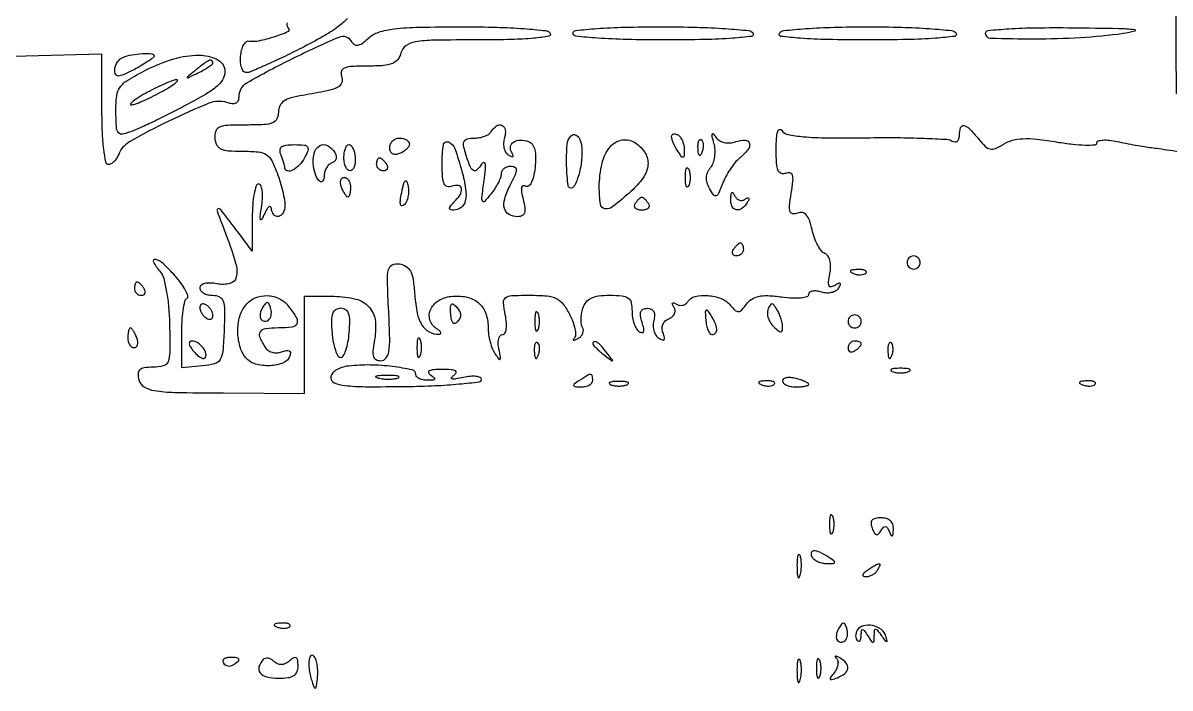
# Model space of a CAD drawing. Extents: x 0 to 448, y 25 to 639.
# Drawn here: x 100 to 275.2, y 386 to 487.6 of the extents above; entities that cross this region are included whole.
import ezdxf

# ---------------------------------------------------------------- set-up
doc = ezdxf.new("R2010")
doc.units = 0
doc.header["$MEASUREMENT"] = 0

msp = doc.modelspace()

# ---------------------------------------------------------------- linework, layer by layer
for points in [[(276.143732, 476.745768, -0.000997), (276.079519, 492.532114, 0.001043)], [(90.75, 482.292894), (112, 482.878245), (112, 474.439123, 0.009606), (112.066826, 470.960928, 0.020801), (112.280554, 468.295581, 0.01876), (112.59097, 466.361331, 0.357723), (113.031385, 466, 0.127477), (113.469895, 466.113646, 0.063709), (113.934656, 466.455665, 0.05697), (114.353708, 466.957939, 0.053825), (114.658021, 467.551201, -0.174525), (116.381883, 469.548787, -0.015798), (122.317828, 472.651611, -0.015767), (128.438245, 475.374048, -0.175348), (131.066769, 475.478808, 0.045873), (131.948439, 475.285673, 0.145424), (132.538005, 475.383756, 0.192151), (132.88055, 475.760837, 0.089681), (133, 476.421452, -0.269957), (134.188737, 478.462711, -0.014168), (141.136974, 482.148982, -0.013333), (148.267352, 485.443116, -0.371653), (150.079394, 484.871538, 0.090987), (150.571732, 484.326946, 0.204952), (151.100508, 484.191945, 0.121283), (151.767938, 484.47077, 0.024619), (152.767691, 485.289763, -0.108613), (154.320421, 486.17712, -0.046388), (156.67227, 486.67864, -0.024623), (160.432992, 486.935338, -0.004729), (167.269724, 487, -0.006768), (172.337532, 486.9314, -0.012093), (176.498727, 486.717927, -0.007093), (179.833686, 486.418225, -0.232406), (180.5, 486, -0.533679), (180.296762, 485.553173, -0.017838), (178.00228, 485.258345, -0.016999), (174.579679, 485.059174, -0.006033), (169.675648, 485, 0.003593), (162.727083, 484.950065, 0.037829), (159.899146, 484.694876, 0.114659), (158.465602, 484.098999, 0.174942), (157.710251, 483, -0.101546), (157.215045, 481.995892, -0.134683), (156.403114, 481.388255, -0.076969), (155.037787, 481.081395, -0.016863), (152.625004, 481, 0.012318), (150.271224, 480.942001, 0.077274), (149.096768, 480.69963, 0.219792), (148.628399, 480.226499, 0.180432), (148.635139, 479.508429, -0.167248), (148.67075, 478.490765, -0.204321), (148.062653, 477.768139, -0.06774), (146.448292, 477.209971, -0.008231), (142.75, 476.5326, 0.024822), (140.914688, 476.133117, 0.084776), (139.809326, 475.622018, 0.133738), (139.213997, 474.919008, 0.109624), (139, 473.954687, -0.115492), (138.762936, 472.942053, -0.185571), (138.11846, 472.348964, -0.082443), (136.805098, 472.065711, -0.011976), (134.062149, 472, 0.011062), (131.257818, 471.93795, 0.0881), (129.998582, 471.656369, 0.208641), (129.42195, 471.054125, 0.107279), (129.274953, 470, 0.09791), (129.555623, 468.987378, 0.16759), (130.176486, 468.381577, 0.09264), (131.33555, 468.077861, 0.017882), (133.511916, 468, -0.022622), (135.901339, 467.891839, -0.118137), (137.140649, 467.473351, -0.134118), (137.975064, 466.565569, -0.032434), (138.799112, 464.679002, -0.014287), (139.258808, 463.284368, -0.01353), (139.647239, 461.84034, -0.013619), (139.921339, 460.544665, -0.045341), (140, 459.679002, -0.121574), (139.727634, 458.575389, -0.224289), (139.004926, 458.030983, -0.289123), (138.27823, 458.303327, -0.149387), (137.929715, 459.25, 0.174867), (137.812481, 459.525438, 0.381148), (137.601357, 459.545313, 0.099497), (137.282096, 459.194269, 0.024181), (136.9106, 458.5, -0.015159), (136.426395, 457.554486, -0.644182), (136.255239, 457.567752, -0.121286), (136.207055, 458.014254, -0.004247), (136.455885, 459.75, 0.027843), (136.574846, 460.995717, 0.046642), (136.518448, 462.045313, 0.062615), (136.315328, 462.773666, 0.302164), (135.975, 463, 0.32789), (135.594285, 462.720259, 0.028952), (135.286406, 461.491635, 0.029052), (135.070367, 459.833457, 0.017869), (135, 457.865141), (135, 452.730283), (132.828836, 455.615141, 0.001718), (130.195675, 459.088957, 0.322057), (129.789616, 459.21262, 0.422315), (129.633618, 458.884749, 0.002006), (131.083568, 455.022186, -0.018884), (132.466265, 450.923424, -0.123463), (132.556557, 448.770299, -0.290799), (131.603462, 447.786922, -0.106381), (129.578817, 447.740182, 0.035368), (128.537918, 447.863768, 0.071304), (127.717018, 447.785633, 0.112658), (127.193585, 447.525234, 0.224878), (127, 447.116577, 0.170679), (127.149786, 446.690564, 0.094223), (127.574431, 446.327995, 0.074749), (128.207456, 446.082762, 0.05515), (128.95551, 446, -0.116726), (129.976805, 445.758283, -0.198613), (130.542655, 445.105093, -0.080428), (130.763105, 443.749749, -0.009964), (130.70551, 440.75, -0.010382), (130.506208, 437.426085, -0.115695), (130.102692, 436.17078, -0.195483), (129.251717, 435.532793, -0.040097), (127.365385, 435.195247), (124.230769, 434.890494), (124.230769, 439.957542, -0.014581), (124.28843, 441.934306, -0.020839), (124.463577, 443.680027, -0.017437), (124.712118, 445.073231, -0.204223), (125.023305, 445.514403, 0.341843), (125.16479, 445.892074, 0.045612), (124.817984, 446.7322, 0.037419), (124.152883, 447.799068, 0.021997), (123.211417, 448.972272, 0.025581), (121.454205, 450.779427, 0.127381), (120.218997, 451.446003, 0.656363), (119.925278, 451.060105, 0.045442), (120.982401, 449.521206, -0.110406), (121.484026, 448.540505, -0.020269), (121.915476, 446.539335, -0.020826), (122.234231, 444.104413, -0.01732), (122.374901, 441.496486, -0.005923), (122.406216, 437.267766, -0.092027), (122.136268, 435.84865, -0.239645), (121.41346, 435.203274, -0.064754), (119.84362, 434.999446, 0.029545), (118.489429, 434.919641, 0.154273), (117.816759, 434.615956, 0.214579), (117.563687, 434.045968, 0.062802), (117.69129, 433.072508, 0.193586), (118.476921, 432.013393, 0.09935), (120.05363, 431.434123, 0.033625), (123.152267, 431.16446, 0.003356), (130.59767, 431.068627), (143, 430.992239), (143, 438.412786), (143, 445.833333), (147.509415, 445.833333, -0.061907), (150.811017, 445.422976, -0.1517), (152.876977, 444.16082, -0.160036), (153.799028, 442.003429, -0.071097), (153.625566, 438.877832, 0.024303), (153.411065, 437.446939, 0.109773), (153.510288, 436.613294, 0.198938), (153.91165, 436.164699, 0.112512), (154.6343, 436, 0.22967), (155.421732, 436.381841, 0.128063), (155.859022, 437.379658, 0.045753), (155.993632, 439.390102, 0.006467), (155.837867, 443.539599, -0.004756), (155.646148, 448.219551, -0.063582), (155.810013, 449.929088, -0.235384), (156.386633, 450.63503, -0.142409), (157.478567, 450.789599, -0.106849), (158.498927, 450.41113, -0.137571), (159.162494, 449.668591, -0.078546), (159.569023, 448.350182, -0.017832), (159.818911, 446.016428, 0.032027), (160.193765, 443.257489, 0.088298), (160.910207, 441.43853, 0.132514), (162.005041, 440.406351, 0.12374), (163.5, 440.030626, 0.146112), (163.755824, 440.107014, 0.358692), (163.81016, 440.281639, 0.124859), (163.608635, 440.554828, 0.030496), (163.151607, 440.88514, -0.173133), (162.145238, 442.173624, -0.185557), (162.219664, 443.765131, -0.149641), (163.412193, 445.150447, -0.112586), (165.319022, 445.822258, -0.075963), (167.691106, 445.734153, -0.125793), (169.494057, 444.887489, -0.131953), (170.614344, 443.315273, -0.087947), (171.015313, 441.127555, 0.034905), (171.099854, 440.01154, 0.028022), (171.340861, 438.831219, 0.02883), (171.689577, 437.761377, 0.061958), (172.102059, 437, 0.013313), (172.673324, 436.243644, 0.486525), (172.862576, 436.245219, 0.214785), (172.930691, 436.531341, 0.006582), (172.680366, 437.75, -0.042247), (172.566531, 438.611921, -0.070536), (172.635063, 439.339063, -0.103812), (172.864365, 439.823995, -0.234728), (173.21862, 440, 0.27135), (173.589352, 440.217188, 0.092286), (173.797703, 440.831745, 0.057602), (173.824152, 441.785017, 0.027521), (173.65, 443, -0.027517), (173.379792, 444.885008, -0.25431), (173.697747, 445.615148, -0.157181), (174.598848, 445.944296, -0.009602), (177.49932, 446, -0.020879), (180.013787, 445.894955, -0.092096), (181.438158, 445.505074, -0.117228), (182.449015, 444.68052, -0.044007), (183.434437, 443.126784, -0.028686), (183.951321, 441.969006, -0.038447), (184.275185, 440.866362, -0.042719), (184.388023, 439.956903, -0.195452), (184.210118, 439.466459, 0.05487), (184.031913, 439.219144, 0.540541), (184.080576, 439.124831, 0.140579), (184.308966, 439.165443, 0.016825), (184.766312, 439.408773, 0.074315), (185.206467, 439.758175, 0.090709), (185.490017, 440.200009, 0.104164), (185.575314, 440.663339, 0.132786), (185.451764, 441.078047, -0.104449), (185.272134, 441.577215, -0.038697), (185.227163, 442.326687, -0.036273), (185.303908, 443.177677, -0.036235), (185.50284, 444.008949, -0.089509), (185.997019, 444.944716, -0.113199), (186.755148, 445.558966, -0.083382), (187.891659, 445.897029, -0.030695), (189.567388, 446, -0.022417), (191.471792, 445.914575, -0.132898), (192.39844, 445.572221, -0.186951), (192.85922, 444.873525, -0.053396), (193, 443.559017, 0.041511), (193.08188, 442.574486, 0.043656), (193.325221, 441.634075, 0.047814), (193.681953, 440.868428, 0.122013), (194.107134, 440.433788, 0.113869), (194.537651, 440.287857, 0.359143), (194.773041, 440.445308, 0.128686), (194.790883, 440.944965, 0.021768), (194.539746, 441.874771, -0.036369), (194.30323, 442.864263, -0.131153), (194.366696, 443.503912, -0.202049), (194.712116, 443.868474, -0.103776), (195.338993, 444, -0.107923), (195.930504, 443.87082, -0.166947), (196.3057, 443.513592, -0.129647), (196.438547, 442.922924, -0.054842), (196.319262, 442.112859, 0.067563), (196.224593, 441.333365, 0.066365), (196.339989, 440.55185, 0.071928), (196.639147, 439.886855, 0.113198), (197.082821, 439.448814, 0.042076), (197.632176, 439.170125, 0.33037), (197.892875, 439.237468, 0.238534), (197.959822, 439.549236, 0.02741), (197.733081, 440.253196, -0.085563), (197.59993, 440.924882, -0.104802), (197.716679, 441.552715, -0.107971), (198.073516, 442.065665, -0.095659), (198.626524, 442.410178, 0.084048), (199.148169, 442.718705, 0.111928), (199.478684, 443.157052, 0.124619), (199.567356, 443.658058, 0.120779), (199.408874, 444.147446, -0.029008), (199.166139, 444.596479, -0.276857), (199.187553, 444.804437, -0.346888), (199.366267, 444.852018, -0.036511), (199.776393, 444.638197, 0.092519), (200.238531, 444.459449, 0.096172), (200.727473, 444.462971, 0.09932), (201.167152, 444.647286, 0.105964), (201.489919, 444.983688, -0.198341), (202.618651, 445.799118, -0.077598), (204.571718, 445.954, -0.073274), (206.611514, 445.493497, -0.128131), (208.009204, 444.48891, 0.03032), (208.760093, 443.688272, 0.207483), (209.256956, 443.508214, 0.195327), (209.746562, 443.743084, 0.026592), (210.47944, 444.640995, -0.091622), (211.292523, 445.408684, -0.092949), (212.322296, 445.830281, -0.063341), (213.749151, 445.939949, -0.020885), (215.847791, 445.747241, 0.019902), (217.498818, 445.592362, 0.038375), (218.825508, 445.62285, 0.050262), (219.738783, 445.808102, 0.328681), (220, 446.162544, -0.228236), (220.1543, 446.482963, -0.121946), (220.562779, 446.670563, -0.079137), (221.181806, 446.689076, -0.044851), (221.915843, 446.52671, 0.063834), (222.703452, 446.383522, 0.067607), (223.48589, 446.44835, 0.075455), (224.144548, 446.702532, 0.125223), (224.570352, 447.113831, 0.025691), (224.851845, 447.626413, 0.368301), (224.803197, 447.813085, 0.278267), (224.579572, 447.828156, 0.019518), (224.00952, 447.505884, -0.090521), (223.424772, 447.277044, -0.34891), (223.101826, 447.444735, -0.135284), (223.011502, 448.036274, -0.01787), (223.206762, 449.301275, 0.041017), (223.324056, 450.394367, 0.066841), (223.22312, 451.32034, 0.087167), (222.921748, 452.002598, 0.154856), (222.446047, 452.38233, -0.138441), (221.915208, 452.778836, -0.040221), (221.355503, 453.644941, -0.037084), (220.85577, 454.766418, -0.032225), (220.499345, 456.002983, 0.027367), (220.094765, 457.459598, 0.098577), (219.616335, 458.291016, 0.172958), (219.018284, 458.625216, 0.134163), (218.270949, 458.550478, -0.112863), (217.531605, 458.445058, -0.304302), (217.136849, 458.760347, -0.104755), (217.051897, 459.630615, -0.012359), (217.317369, 461.568292, 0.013071), (217.572269, 463.448689, 0.096572), (217.496749, 464.346139, 0.287094), (217.123219, 464.683898, 0.136439), (216.451469, 464.619751, -0.179693), (215.764637, 464.612321, -0.216344), (215.305714, 465.058123, -0.080418), (215.067526, 466.157879, -0.014108), (215.015313, 468.281385, -0.014089), (215.069568, 469.986612, -0.055384), (215.247909, 471.021587, -0.247632), (215.529296, 471.313646, -0.343662), (215.857568, 471.19622, 0.204672), (216.782356, 470.561098, 0.027527), (219.169621, 470.217401, 0.020085), (222.863363, 470.040763, 0.005354), (228.755348, 470.058949, -0.005297), (233.459314, 470.073998, -0.007746), (237.599656, 469.97922, -0.004226), (241.077582, 469.816225, -0.125221), (241.913093, 469.553712, 0.121465), (242.329641, 469.419439, 0.190946), (242.683426, 469.531701, 0.151166), (242.920467, 469.888719, 0.071637), (243, 470.440983, -0.074859), (243.173843, 471.595623, -0.383555), (243.683936, 471.900985, -0.155474), (244.526244, 471.439124, -0.020028), (245.901138, 469.873762, 0.029222), (246.934328, 468.740151, 0.143079), (247.691719, 468.337089, 0.155563), (248.51153, 468.422516, 0.036458), (249.747919, 469.074646, -0.07293), (251.104659, 469.668598, -0.056925), (252.696506, 469.91458, -0.038471), (254.818669, 469.835348, -0.01242), (257.936488, 469.398965, 0.012844), (260.296594, 469.070673, 0.02313), (262.245654, 468.941309, 0.020656), (263.713531, 468.972553, 0.395999), (264, 469.277537, -0.326014), (264.213104, 469.569632, -0.06098), (264.904247, 469.701401, -0.044811), (265.89809, 469.678562, -0.025922), (267.078286, 469.482805, 0.005774), (268.415742, 469.2052, 0.004364), (269.890267, 468.930205, 0.004413), (271.279934, 468.696199, 0.010204), (272.328286, 468.551037, -0.006829), (273.446401, 468.403899, -0.002163), (275.110497, 468.154396, -0.002159), (276.963592, 467.860158, -0.002399)], [(149.565066, 488.268477, -0.038599), (148.096053, 486.998533, -0.029784), (145.796057, 485.50432, -0.012303), (142.522663, 483.75, -0.005205), (139.600678, 482.31334, -0.007389), (136.970793, 481.101562, -0.004489), (134.743612, 480.138799, -0.100093), (134.057208, 480, -0.232581), (133.677168, 480.18689, -0.084201), (133.387007, 480.732573, -0.061448), (133.225293, 481.538741, -0.039471), (133.228802, 482.493867, -0.039864), (133.38327, 483.437481, -0.061442), (133.677838, 484.209111, -0.083561), (134.05752, 484.704291, -0.229037), (134.4676, 484.83097, 0.089441), (136.022066, 484.87406, 0.025867), (138.353081, 485.488777, 0.02193), (140.454187, 486.263889, 0.533042), (140.555246, 486.778087, -0.308689), (140.398707, 487.607317, -0.110799)]]:
    msp.add_lwpolyline(points, format="xyb")
for points in [[(211.5, 486, -0.547107), (211.281684, 485.545342, -0.011908), (208.349082, 485.256792, -0.013722), (204.122562, 485.058757, -0.004845), (198.059017, 485, -0.005381), (192.182482, 485.063244, -0.012372), (187.764754, 485.267782, -0.007311), (184.401112, 485.556517, -0.385146), (184, 486, -0.383574), (184.397071, 486.441441, -0.007867), (187.610246, 486.7314, -0.012897), (191.837873, 486.93647, -0.005669), (197.440983, 487, -0.00625), (202.873883, 486.932081, -0.011502), (207.29032, 486.719905, -0.006547), (210.82249, 486.422135, -0.23415)], [(242.5, 486, -0.547339), (242.281411, 485.545191, -0.01181), (239.334345, 485.256764, -0.013662), (235.089696, 485.058749, -0.004824), (229, 485, -0.004824), (222.910304, 485.058749, -0.013662), (218.665655, 485.256764, -0.01181), (215.718589, 485.545191, -0.547339), (215.5, 486, -0.232996), (216.170077, 486.419543, -0.006909), (219.569119, 486.718599, -0.011895), (223.813393, 486.931631, -0.006591), (229, 487, -0.006591), (234.186607, 486.931631, -0.011895), (238.430881, 486.718599, -0.006909), (241.829923, 486.419543, -0.232996)], [(268, 485.958099, -0.019623), (261.505077, 485.318721, -0.015222), (254.40306, 485.116645, -0.0067), (247.758887, 485.21894, -0.405805), (247, 486, -0.385676), (247.399195, 486.440546, -0.008413), (250.5273, 486.696307, -0.013215), (254.683003, 486.855659, -0.005631), (260.25, 486.859202, -0.0017), (267.27665, 486.760636, -0.024586), (269.761944, 486.594897, -0.822804), (269.782814, 486.328077, -0.03364)], [(120, 482.52568, -0.235913), (119.873628, 482.272751, -0.012546), (119.11875, 481.73498, -0.01751), (118.14958, 481.128857, -0.011657), (117, 480.5, -0.010491), (115.314542, 479.672762, -0.100073), (114.538881, 479.48639, -0.301188), (114.147735, 479.725542, -0.10967), (114, 480.390987, -0.078758), (114.093371, 480.980077, -0.064193), (114.367188, 481.557807, -0.065342), (114.772082, 482.037248, -0.089102), (115.25, 482.337719, -0.05189), (116.61632, 482.730375, -0.034164), (118.243785, 482.906584, -0.029345), (119.672917, 482.879252, -0.391607)], [(130.797945, 480.414879, -0.141973), (130.630553, 479.22818, -0.098998), (129.840637, 478.120653, -0.053345), (128.216947, 476.893202, -0.012757), (125.269748, 475.224458, -0.004724), (122.848132, 473.962981, -0.004647), (120.389854, 472.740418, -0.004574), (118.215703, 471.708719, -0.017651), (116.838733, 471.128786, -0.027477), (115.225356, 470.614857, -0.279755), (114.580411, 470.808809, -0.171272), (114.265496, 471.566596, -0.010202), (114.179435, 474.081807, -0.032074), (114.299123, 476.458029, -0.130151), (114.822943, 477.795445, -0.101746), (116.010723, 478.870995, -0.015711), (118.812506, 480.407585, -0.044709), (123.042652, 482.101388, -0.072852), (126.861225, 482.663114, -0.110473), (129.58495, 482.055625, -0.252513)], [(126.44113, 480.444834, 0.000942), (125.103064, 479.368677, 0.387311), (125.086321, 479.259764, 0.374075), (125.194807, 479.229929, 0.000927), (126.75, 479.980018, 0.015626), (127.612012, 480.431534, 0.022763), (128.339063, 480.886617, 0.019609), (128.887367, 481.298271, 0.225611), (129, 481.535184, 0.244706), (128.834265, 481.853546, 0.258978), (128.485663, 481.889937, 0.060108), (127.784922, 481.486037, 0.008126)], [(119, 477, 0.011243), (117.72295, 476.263052, 0.027028), (116.821875, 475.646706, 0.06445), (116.420017, 475.247027, 0.623539), (116.5, 475.083831, 0.088852), (117.08048, 475.187806, 0.012022), (118.234375, 475.646706, 0.013545), (119.586631, 476.266304, 0.011042), (121, 477, 0.011243), (122.27705, 477.736948, 0.027028), (123.178125, 478.353294, 0.06445), (123.579983, 478.752973, 0.623539), (123.5, 478.916169, 0.088852), (122.91952, 478.812194, 0.012022), (121.765625, 478.353294, 0.013545), (120.413369, 477.733696, 0.011042)], [(173.52671, 470.084157, 0.063834), (173.383522, 469.296548, 0.067607), (173.44835, 468.51411, 0.075455), (173.702532, 467.855452, 0.125223), (174.113831, 467.429648, 0.026521), (174.585545, 467.171616, 0.263819), (174.802161, 467.186449, 0.363131), (174.854343, 467.361382, 0.036721), (174.638197, 467.776393, -0.177763), (174.454005, 468.677066, -0.212173), (174.916524, 469.40141, -0.148059), (175.948569, 469.709831, -0.090955), (177.205612, 469.474594, -0.150906), (177.785823, 469.018724, -0.091334), (178.147546, 468.215476, -0.06228), (178.284615, 467.044873, -0.027102), (178.187385, 465.47937, -0.026114), (177.955191, 464.113894, -0.062991), (177.607875, 463.151882, -0.12154), (177.190854, 462.670789, -0.300673), (176.745687, 462.657174, 0.214437), (176.370499, 462.706644, 0.281071), (176.144626, 462.454966, 0.087383), (176.138447, 461.775026, 0.02017), (176.373209, 460.649153, -0.026204), (176.623865, 459.370042, -0.108601), (176.565046, 458.589762, -0.198739), (176.215392, 458.16086, -0.124251), (175.578069, 458, -0.123628), (174.216894, 458.341781, -0.212628), (173.513013, 459.249156, -0.135802), (173.556713, 460.745267, -0.044553), (174.398627, 462.803966, 0.010453), (175.197374, 464.431056, 0.105682), (175.36465, 465.162398, 0.307896), (175.12088, 465.531969, 0.097894), (174.439493, 465.666667, 0.077838), (173.889583, 465.580537, 0.09025), (173.422851, 465.331144, 0.10078), (173.110831, 464.960071, 0.125219), (173, 464.524463, -0.090685), (172.895905, 463.955242, -0.027339), (172.538691, 463.147575, -0.026408), (172.030635, 462.26817, -0.025889), (171.429587, 461.44113, -0.016486), (170.471823, 460.333994, -0.524499), (170.170953, 460.376843, -0.146743), (170.07367, 460.937459, -0.003777), (170.401246, 463.5, 0.01017), (170.598354, 465.216077, 0.060401), (170.574357, 466.116789, 0.443762), (170.350836, 466.265865, 0.193906), (170.026032, 466.02896, -0.059703), (169.304635, 465.131064, -0.360337), (168.751629, 465.085061, -0.152809), (168.233436, 465.754386, -0.014332), (167.55684, 467.75, -0.033182), (167.280798, 468.91905, -0.175526), (167.398005, 469.556014, -0.212835), (167.876035, 469.898657, -0.050665), (168.873595, 470, 0.045385), (169.687693, 470.074048, 0.045628), (170.473555, 470.29375, 0.049668), (171.119664, 470.616327, 0.114221), (171.5, 471, -0.102664), (172.325257, 471.871441, -0.263994), (173.15916, 471.9482, -0.266299), (173.647189, 471.272996, -0.103535)], [(159, 469.106989, -0.13875), (158.891374, 468.723081, -0.061199), (158.559375, 468.307216, -0.053891), (158.073796, 467.924763, -0.048303), (157.5, 467.638374, -0.075244), (156.885039, 467.503306, -0.151899), (156.407358, 467.617923, -0.166113), (156.106211, 467.972145, -0.094119), (156, 468.531385, -0.10122), (156.114629, 469.091819, -0.098432), (156.440625, 469.568594, -0.097416), (156.927495, 469.887999, -0.096899), (157.5, 470, -0.057609), (158.073715, 469.933678, -0.076852), (158.559375, 469.737678, -0.095748), (158.884842, 469.447641, -0.164455)], [(185.208097, 465.964499, -0.024233), (184.975178, 464.780139, -0.028885), (184.638391, 463.692917, -0.029734), (184.254738, 462.828236, -0.135871), (183.884704, 462.428743, -0.547655), (183.237633, 462.740124, -0.023649), (183.01639, 465.768893, -0.022465), (183.079048, 469.016104, -0.182275), (183.681695, 470.348362, -0.321753), (184.431167, 470.471476, -0.196462), (185.05106, 469.769019, -0.079952), (185.346917, 468.100508, -0.040437)], [(193.572942, 469.234687, -0.107216), (195.024765, 467.697259, -0.16186), (195.427211, 465.916107, -0.128929), (194.695587, 463.943493, -0.057656), (192.842475, 461.859362, -0.01444), (190.085709, 459.53763, -0.204103), (188.867733, 459.202654, -0.339477), (188.166174, 459.909037, -0.031869), (188, 462.513569, -0.057407), (188.417891, 466.141277, -0.116244), (189.688815, 468.701152, -0.187941), (191.523271, 469.719996, -0.186063)], [(200.984687, 468.190983, -0.012098), (200.953006, 467.238528, -0.343021), (200.800669, 467.064256, -0.295079), (200.569384, 467.157251, -0.010223), (200, 468, -0.03301), (199.266028, 469.319161, -0.110887), (199.050802, 470.277708, -0.372932), (199.359022, 470.633474, -0.175918), (200, 470.5, -0.101161), (200.382022, 470.140373, -0.052761), (200.701752, 469.566787, -0.049393), (200.916365, 468.883651, -0.053738)], [(203.683114, 467.8125, -0.054073), (203.461564, 467.395823, -0.470617), (203.279315, 467.37858, -0.168741), (203.137993, 467.670344, -0.018894), (203.078947, 468.416667, -0.028489), (203.089945, 469.112848, -0.077125), (203.200665, 469.592839, -0.208169), (203.385309, 469.77538, -0.296942), (203.604167, 469.729167, -0.126455), (203.797407, 469.402231, -0.060344), (203.876576, 468.916927, -0.05415), (203.839148, 468.359369, -0.051402)], [(208.875154, 469.460375, -0.075814), (210.323985, 469.688233, -0.357621), (210.930796, 469.195275, -0.226289), (210.685868, 468.209042, -0.047428), (209.395824, 466.913542, 0.048884), (208.711589, 466.222406, 0.024183), (207.979071, 465.226831, 0.023739), (207.31279, 464.111538, 0.031939), (206.825506, 463.041097, -0.010678), (206.212844, 461.527804, -0.204479), (205.85266, 461.184533, -0.343048), (205.475597, 461.302401, -0.024173), (204.85069, 462.302358, -0.051996), (204.464937, 463.198919, -0.087761), (204.361297, 464.008362, -0.093995), (204.542653, 464.765276, -0.067632), (205.003627, 465.50437, 0.089266), (205.401428, 466.207821, 0.049696), (205.633627, 467.16791, 0.04745), (205.679027, 468.219233, 0.055865), (205.517112, 469.202012, -0.008635), (205.239924, 470.254017, -0.136278), (205.251126, 470.620888, -0.584279), (205.407961, 470.654615, -0.029739), (205.809648, 470.142988, 0.099376), (206.346664, 469.625834, 0.087562), (207.065735, 469.327075, 0.07689), (207.926721, 469.270494, 0.054924)], [(143, 467, -0.067794), (142.190636, 465.88239, -0.081031), (141.154336, 465.099602, -0.168007), (140.366552, 464.978675, -0.362256), (140, 465.418213, 0.065182), (139.967516, 465.666328, 0.008575), (139.821697, 466.178225, 0.009838), (139.625425, 466.781926, 0.008099), (139.393011, 467.418213, -0.091023), (139.25213, 468.171606, -0.232408), (139.489009, 468.657765, -0.13782), (140.152288, 468.927918, -0.028225), (141.428195, 469, -0.01957), (142.920854, 468.941556, -0.209602), (143.443021, 468.662039, -0.265052), (143.521579, 468.13475, -0.030286)], [(147.618034, 467.809017, -0.088972), (147.809358, 467.324523, -0.118107), (147.792123, 466.852632, -0.128568), (147.56812, 466.467999, -0.117017), (147.177051, 466.225684, 0.108291), (146.727043, 465.957467, 0.07018), (146.345759, 465.483482, 0.065525), (146.087999, 464.884605, 0.069003), (146, 464.25, -0.141423), (145.772784, 463.462744, -0.465179), (145.307047, 463.398051, -0.125794), (144.720088, 464.278997, -0.047971), (144.364567, 465.721806, -0.092014), (144.436667, 467.629141, -0.197276), (145.266434, 468.814221, -0.267629), (146.469525, 468.87129, -0.136239)], [(150.725047, 467, -0.044872), (150.713945, 466.234295, -0.067802), (150.555953, 465.5875, -0.091879), (150.284316, 465.152511, -0.210357), (149.937851, 465, -0.201195), (149.579477, 465.150289, -0.084737), (149.275494, 465.5875, -0.064806), (149.068941, 466.234433, -0.044935), (149, 467, -0.037503), (149.057529, 467.765913, -0.056318), (149.231239, 468.4125, -0.073935), (149.485671, 468.854232, -0.229038), (149.787196, 469, -0.218405), (150.099896, 468.856567, -0.068155), (150.387408, 468.4125, -0.053734), (150.609724, 467.765803, -0.037158)], [(167.017582, 464.934705, -0.027195), (167.590587, 462.228516, -0.091796), (167.538745, 460.428893, -0.174436), (166.898706, 459.40181, -0.168602), (165.740983, 459, -0.075167), (165.282785, 459.069274, -0.342479), (165.138158, 459.275862, -0.162677), (165.273546, 459.623203, -0.022804), (165.8, 460.2, 0.053363), (166.736772, 461.361335, 0.175408), (166.953, 462.306664, 0.346456), (166.491884, 462.76406, 0.120764), (165.5, 462.638374, -0.157475), (164.780766, 462.59948, -0.229539), (164.307378, 463.00606, -0.087999), (164.060295, 464.040944, -0.014707), (164, 466.090402, -0.033393), (164.192281, 468.966231, -0.483989), (164.954301, 469.418626, -0.219572), (165.934993, 468.41282, -0.019362)], [(155.5, 466, -0.082592), (155.656512, 465.6179, -0.161196), (155.6254, 465.29375, -0.182303), (155.413961, 465.078288, -0.108972), (155.059017, 465, -0.093332), (154.654762, 465.076123, -0.09642), (154.311086, 465.29375, -0.099167), (154.081062, 465.618444, -0.105053), (154, 466, -0.042167), (154.032345, 466.382849, -0.061769), (154.129539, 466.70625, -0.081139), (154.272352, 466.92554, -0.210953), (154.440983, 467, -0.151918), (154.65171, 466.934461, -0.038439), (154.933975, 466.70625, -0.035638), (155.231006, 466.382774, -0.029505)], [(201.662281, 462.75, -0.174857), (201.474999, 462.540618, -0.447206), (201.306058, 462.601562, -0.078554), (201.189089, 463.10856, -0.017491), (201.157895, 464, -0.017491), (201.189089, 464.89144, -0.078554), (201.306058, 465.398438, -0.447206), (201.474999, 465.459382, -0.174857), (201.662281, 465.25, -0.057986), (201.818615, 464.679992, -0.037979), (201.87034, 464, -0.037979), (201.818615, 463.320008, -0.057986)], [(150, 462.5, -0.024748), (149.971531, 461.925176, -0.039339), (149.884553, 461.440625, -0.046727), (149.758929, 461.096084, -0.289661), (149.606989, 461, -0.222225), (149.420671, 461.087111, -0.030693), (149.160341, 461.440625, -0.030395), (148.887494, 461.925442, -0.02136), (148.638374, 462.5, -0.055937), (148.488865, 463.074366, -0.100118), (148.516384, 463.559375, -0.147206), (148.710807, 463.877514, -0.184534), (149.031385, 464, -0.152681), (149.400789, 463.884506, -0.098158), (149.715469, 463.559375, -0.08088), (149.92777, 463.073532, -0.062722)], [(158.217958, 459.817958, -0.181167), (157.869057, 459.65923, -0.373673), (157.646908, 459.826958, -0.086287), (157.622686, 460.486201, -0.016428), (157.824504, 461.674177, -0.00866), (158.129397, 463.047609, -0.138278), (158.360049, 463.459395, -0.550064), (158.576195, 463.410973, -0.033951), (158.794107, 462.64378, -0.054376), (158.872744, 461.86184, -0.048216), (158.787163, 461.048004, -0.051027), (158.560845, 460.324322, -0.095372)], [(195.5, 460, -0.146489), (195.602013, 459.620597, -0.191582), (195.461189, 459.29375, -0.134005), (195.074636, 459.072951, -0.063222), (194.5, 459, -0.063222), (193.925364, 459.072951, -0.134005), (193.538811, 459.29375, -0.191582), (193.397987, 459.620597, -0.146489), (193.5, 460, -0.025622), (193.764631, 460.382847, -0.032351), (194.048689, 460.70625, -0.033983), (194.313296, 460.937141, -0.163822), (194.5, 461, -0.163822), (194.686704, 460.937141, -0.033983), (194.951311, 460.70625, -0.032351), (195.235369, 460.382847, -0.025622)], [(210.239919, 460.648278, -0.038736), (210.637119, 460.85312, -0.349636), (210.812819, 460.803738, -0.270968), (210.832684, 460.594983, -0.029814), (210.595492, 460.154508, -0.09175), (209.766298, 459.240097, -0.224565), (208.89934, 459.055815, -0.246727), (208.266925, 459.60619, -0.104361), (208.078947, 460.75, -0.020483), (208.137062, 461.423747, -0.187944), (208.274935, 461.676989, -0.449603), (208.450943, 461.651402, -0.04958), (208.664358, 461.243769, 0.09373), (208.93934, 460.814893, 0.11358), (209.336095, 460.550649, 0.119157), (209.793168, 460.493604, 0.110583)], [(210, 453, -0.105053), (209.918938, 452.618444, -0.099167), (209.688914, 452.29375, -0.09642), (209.345238, 452.076123, -0.093332), (208.940983, 452, -0.108972), (208.586039, 452.078288, -0.182303), (208.3746, 452.29375, -0.161196), (208.343488, 452.6179, -0.082592), (208.5, 453, -0.029505), (208.768994, 453.382774, -0.035638), (209.066025, 453.70625, -0.038439), (209.34829, 453.934461, -0.151918), (209.559017, 454, -0.210953), (209.727648, 453.92554, -0.081139), (209.870461, 453.70625, -0.061769), (209.967655, 453.382849, -0.042167)], [(235, 451, 0.099038), (235.076342, 450.618362, 0.097945), (235.29375, 450.29375, 0.097945), (235.618362, 450.076342, 0.099038), (236, 450, 0.099038), (236.381638, 450.076342, 0.097945), (236.70625, 450.29375, 0.097945), (236.923658, 450.618362, 0.099038), (237, 451, 0.099038), (236.923658, 451.381638, 0.097945), (236.70625, 451.70625, 0.097945), (236.381638, 451.923658, 0.099038), (236, 452, 0.099038), (235.618362, 451.923658, 0.097945), (235.29375, 451.70625, 0.097945), (235.076342, 451.381638, 0.099038)], [(226.8125, 449.316886, 0.051402), (227.359369, 449.160852, 0.05415), (227.916927, 449.123424, 0.060344), (228.402231, 449.202593, 0.126455), (228.729167, 449.395833, 0.296942), (228.77538, 449.614691, 0.208169), (228.592839, 449.799335, 0.077125), (228.112848, 449.910055, 0.028489), (227.416667, 449.921053, 0.018894), (226.670344, 449.862007, 0.168741), (226.37858, 449.720685, 0.470617), (226.395823, 449.538436, 0.054073)], [(117, 447, 0.105053), (117.081062, 446.618444, 0.099167), (117.311086, 446.29375, 0.09642), (117.654762, 446.076123, 0.093332), (118.059017, 446, 0.108972), (118.413961, 446.078288, 0.182303), (118.6254, 446.29375, 0.161196), (118.656512, 446.6179, 0.082592), (118.5, 447, 0.029505), (118.231006, 447.382774, 0.035638), (117.933975, 447.70625, 0.038439), (117.65171, 447.934461, 0.151918), (117.440983, 448, 0.210953), (117.272352, 447.92554, 0.081139), (117.129539, 447.70625, 0.061769), (117.032345, 447.382849, 0.042167)], [(140.607954, 444.25, -0.029683), (141.756882, 442.533881, -0.252694), (141.788737, 441.639015, -0.253267), (141.058295, 441.122766, -0.029796), (139, 441, 0.028455), (137.023001, 440.887396, 0.211268), (136.229085, 440.42201, 0.261136), (136.135222, 439.597243, 0.041756), (136.914388, 438.104283, 0.094866), (137.386025, 437.601694, 0.08624), (138.025405, 437.288142, 0.083172), (138.754159, 437.201806, 0.07976), (139.482635, 437.354963, -0.03848), (140.197743, 437.567959, -0.165361), (140.632861, 437.517613, -0.272518), (140.819187, 437.24275, -0.09551), (140.756441, 436.75068, -0.220392), (139.754449, 435.677528, -0.085575), (137.720929, 435.233257, -0.080134), (135.520979, 435.488637, -0.151794), (134.039404, 436.452521, -0.104787), (133.118465, 438.204706, -0.067574), (132.796897, 440.483971, -0.067766), (133.094541, 442.758698, -0.107231), (133.997445, 444.496921, -0.119188), (135.46897, 445.594404, -0.110672), (137.321249, 445.937421, -0.10907), (139.16447, 445.457695, -0.112874)], [(127, 444.118034, 0.085235), (127.073533, 443.689814, 0.053414), (127.29375, 443.230237, 0.051777), (127.617474, 442.810561, 0.064269), (128, 442.5, 0.076764), (128.382383, 442.338175, 0.154201), (128.70625, 442.357263, 0.186277), (128.920761, 442.550471, 0.117858), (129, 442.881966, 0.085235), (128.926467, 443.310186, 0.053414), (128.70625, 443.769763, 0.051777), (128.382526, 444.189439, 0.064269), (128, 444.5, 0.076764), (127.617617, 444.661825, 0.154201), (127.29375, 444.642737, 0.186277), (127.079239, 444.449529, 0.117858)], [(136.582949, 444.134215, 0.052326), (136.327923, 443.604943, 0.061761), (136.20609, 443.06291, 0.07231), (136.228156, 442.59012, 0.149701), (136.399864, 442.266802, 0.208213), (137.031223, 442.018401, 0.228122), (137.610436, 442.323111, 0.143258), (137.913564, 443.144952, 0.097944), (137.787251, 444.138246, 0.033951), (137.536207, 444.749629, 0.286646), (137.294341, 444.899578, 0.233206), (137.012891, 444.759582, 0.024362)], [(147.189635, 440.25, 0.024975), (147.381155, 438.81319, 0.038447), (147.70258, 437.601562, 0.044348), (148.093446, 436.737484, 0.270672), (148.5, 436.5, 0.270672), (148.906554, 436.737484, 0.044348), (149.29742, 437.601562, 0.038447), (149.618845, 438.81319, 0.024975), (149.810365, 440.25, 0.01855), (149.896575, 442.144276, 0.086351), (149.71877, 443.219431, 0.173282), (149.261334, 443.785883, 0.137944), (148.5, 444, 0.137944), (147.738666, 443.785883, 0.173282), (147.28123, 443.219431, 0.086351), (147.103425, 442.144276, 0.01855)], [(165.262826, 443.160988, 0.032045), (165.387749, 442.269709, 0.146555), (165.633083, 441.814547, 0.289954), (165.977862, 441.737097, 0.110936), (166.411907, 442.011907, 0.087557), (166.763113, 442.513626, 0.128512), (166.859268, 443.040732, 0.115615), (166.686677, 443.588192, 0.06253), (166.250919, 444.149081, 0.045571), (165.695672, 444.611392, 0.361813), (165.386863, 444.583188, 0.198203), (165.225358, 444.194781, 0.019482)], [(178.157895, 442, 0.017491), (178.189089, 441.10856, 0.078554), (178.306058, 440.601562, 0.447206), (178.474999, 440.540618, 0.174857), (178.662281, 440.75, 0.057986), (178.818615, 441.320008, 0.037979), (178.87034, 442, 0.037979), (178.818615, 442.679992, 0.057986), (178.662281, 443.25, 0.174857), (178.474999, 443.459382, 0.447206), (178.306058, 443.398438, 0.078554), (178.189089, 442.89144, 0.017491)], [(204.257071, 442.237392, 0.033139), (204.379085, 441.380495, 0.049041), (204.607339, 440.657234, 0.061397), (204.898527, 440.156063, 0.234621), (205.212804, 440, 0.213521), (205.748517, 440.239701, 0.200319), (205.945697, 440.808051, 0.094015), (205.707208, 441.746187, 0.031857), (205.028954, 442.987392, 0.020914), (204.540339, 443.693048, 0.450889), (204.316182, 443.710154, 0.212144), (204.192083, 443.400965, 0.009696)], [(213.764462, 443.828582, 0.106332), (213.669831, 443.221119, 0.06503), (213.805364, 442.505613, 0.060757), (214.138005, 441.796181, 0.064998), (214.625299, 441.20531, 0.015098), (215.369981, 440.550636, 0.175479), (215.729467, 440.422035, 0.362736), (215.934322, 440.59452, 0.046758), (215.984687, 441.210573, 0.050018), (215.918443, 441.80048, 0.026332), (215.7255, 442.513048, 0.025917), (215.448778, 443.228828, 0.036078), (215.123851, 443.833846, 0.023219), (214.644682, 444.517388, 0.233309), (214.340577, 444.665997, 0.27607), (214.072786, 444.504529, 0.030778)], [(226, 442, 0.099038), (226.076342, 441.618362, 0.097945), (226.29375, 441.29375, 0.097945), (226.618362, 441.076342, 0.099038), (227, 441, 0.099038), (227.381638, 441.076342, 0.097945), (227.70625, 441.29375, 0.097945), (227.923658, 441.618362, 0.099038), (228, 442, 0.099038), (227.923658, 442.381638, 0.097945), (227.70625, 442.70625, 0.097945), (227.381638, 442.923658, 0.099038), (227, 443, 0.099038), (226.618362, 442.923658, 0.097945), (226.29375, 442.70625, 0.097945), (226.076342, 442.381638, 0.099038)], [(116, 439.5, 0.062722), (116.07223, 438.926468, 0.08088), (116.284531, 438.440625, 0.098158), (116.599211, 438.115494, 0.152681), (116.968615, 438, 0.184534), (117.289193, 438.122486, 0.147206), (117.483616, 438.440625, 0.100118), (117.511135, 438.925634, 0.055937), (117.361626, 439.5, 0.02136), (117.112506, 440.074558, 0.030395), (116.839659, 440.559375, 0.030693), (116.579329, 440.912889, 0.222225), (116.393011, 441, 0.289661), (116.241071, 440.903916, 0.046727), (116.115447, 440.559375, 0.039339), (116.028469, 440.074824, 0.024748)], [(126.020056, 437.475834, 0.030935), (126.53795, 436.924986, 0.05004), (127.047854, 436.533822, 0.066988), (127.47727, 436.341746, 0.274667), (127.742636, 436.409303, 0.264952), (127.922393, 437.065454, 0.097357), (127.493857, 437.964713, 0.084765), (126.689562, 438.733547, 0.149534), (125.818538, 439, 0.176123), (125.485592, 438.878966, 0.256649), (125.374856, 438.594311, 0.110288), (125.548584, 438.120064, 0.030483)], [(160.157895, 438, 0.017491), (160.189089, 437.10856, 0.078554), (160.306058, 436.601562, 0.447206), (160.474999, 436.540618, 0.174857), (160.662281, 436.75, 0.057986), (160.818615, 437.320008, 0.037979), (160.87034, 438, 0.037979), (160.818615, 438.679992, 0.057986), (160.662281, 439.25, 0.174857), (160.474999, 439.459382, 0.447206), (160.306058, 439.398438, 0.078554), (160.189089, 438.89144, 0.017491)], [(178.078947, 437.416667, 0.018894), (178.137993, 436.670344, 0.168741), (178.279315, 436.37858, 0.470617), (178.461564, 436.395823, 0.054073), (178.683114, 436.8125, 0.051402), (178.839148, 437.359369, 0.05415), (178.876576, 437.916927, 0.060344), (178.797407, 438.402231, 0.126455), (178.604167, 438.729167, 0.296942), (178.385309, 438.77538, 0.208169), (178.200665, 438.592839, 0.077125), (178.089945, 438.112848, 0.028489)], [(187, 438.622445, 0.184603), (187.08115, 438.410139, 0.013803), (187.514062, 437.952641, 0.017649), (188.079598, 437.425681, 0.012436), (188.75, 436.872445, 0.001576), (189.879507, 435.99236, 0.377591), (190, 436, 0.377591), (190.00764, 436.120493, 0.001576), (189.127555, 437.25, 0.017685), (188.23668, 438.306759, 0.065617), (187.573889, 438.869516, 0.241985), (187.193395, 438.90695, 0.307699)], [(226, 437.940983, 0.108972), (226.078288, 437.586039, 0.182303), (226.29375, 437.3746, 0.161196), (226.6179, 437.343488, 0.082592), (227, 437.5, 0.029505), (227.382774, 437.768994, 0.035638), (227.70625, 438.066025, 0.038439), (227.934461, 438.34829, 0.151918), (228, 438.559017, 0.210953), (227.92554, 438.727648, 0.081139), (227.70625, 438.870461, 0.061769), (227.382849, 438.967655, 0.042167), (227, 439, 0.105053), (226.618444, 438.918938, 0.099167), (226.29375, 438.688914, 0.09642), (226.076123, 438.345238, 0.093332)], [(232.078947, 437.416667, 0.018894), (232.137993, 436.670344, 0.168741), (232.279315, 436.37858, 0.470617), (232.461564, 436.395823, 0.054073), (232.683114, 436.8125, 0.051402), (232.839148, 437.359369, 0.05415), (232.876576, 437.916927, 0.060344), (232.797407, 438.402231, 0.126455), (232.604167, 438.729167, 0.296942), (232.385309, 438.77538, 0.208169), (232.200665, 438.592839, 0.077125), (232.089945, 438.112848, 0.028489)], [(149.75, 435.183578, 0.045548), (148.647189, 434.9536, 0.070627), (147.767961, 434.542204, 0.091256), (147.199435, 434.00112, 0.158333), (147, 433.387111, 0.308473), (147.518958, 432.62598, 0.06499), (149.165616, 432.215761, 0.027823), (152.277241, 432.032825, 0.004234), (158.5, 432.066274, 0.007388), (162.909382, 432.192503, 0.012249), (166.621875, 432.444943, 0.005885), (169.67241, 432.763841, 0.380652), (170, 433.131793, 0.300006), (169.799866, 433.435322, 0.073632), (169.192187, 433.595644, 0.051522), (168.30416, 433.602748, 0.029969), (167.25, 433.438168, -0.011969), (166.078807, 433.211885, -0.094997), (165.529773, 433.224244, -0.534081), (165.454744, 433.413307, -0.087907), (165.789345, 433.75245, 0.125022), (166.128331, 434.150636, 0.409583), (166.029758, 434.447128, 0.103338), (165.377944, 434.625001, 0.015115), (164, 434.666667, 0.016647), (162.720651, 434.624059, 0.090801), (162.051882, 434.45494, 0.392623), (161.939377, 434.184129, 0.16418), (162.210655, 433.848646, -0.02778), (162.776274, 433.444069, -0.364836), (162.822515, 433.209553, -0.251323), (162.579331, 433.052521, -0.018045), (161.75, 433.015313, -0.049195), (161.080297, 433.075453, -0.069587), (160.514062, 433.267394, -0.090221), (160.133069, 433.554467, -0.188463), (160, 433.894965, 0.355357), (159.426129, 434.600457, 0.019997), (156.443217, 435.097311, 0.027102), (152.991579, 435.342344, 0.032822)], [(232.75, 434.337719, 0.057986), (233.320008, 434.181385, 0.037979), (234, 434.12966, 0.037979), (234.679992, 434.181385, 0.057986), (235.25, 434.337719, 0.174857), (235.459382, 434.525001, 0.447206), (235.398438, 434.693942, 0.078554), (234.89144, 434.810911, 0.017491), (234, 434.842105, 0.017491), (233.10856, 434.810911, 0.078554), (232.601562, 434.693942, 0.447206), (232.540618, 434.525001, 0.174857)], [(157.269032, 433.344063, -0.06278), (156.671085, 433.185595, -0.030339), (155.880008, 433.127736, -0.029507), (155.036634, 433.167106, -0.037336), (154.269032, 433.307009, -0.087174), (153.883358, 433.48334, -0.597527), (153.900903, 433.643467, -0.080377), (154.431793, 433.764444, -0.012823), (155.5, 433.805051, -0.014395), (156.580113, 433.787295, -0.052471), (157.257153, 433.684921, -0.333666), (157.386009, 433.52287, -0.31318)], [(185, 433, 0.011213), (184.169589, 432.436556, 0.309569), (184.083458, 432.201904, 0.327416), (184.271084, 432.047261, 0.011938), (185.25, 432.015313, 0.055234), (185.919445, 432.083567, 0.075283), (186.485938, 432.298248, 0.095191), (186.865757, 432.619685, 0.17131), (187, 433, 0.042895), (186.938046, 433.720828, 0.364836), (186.707705, 433.914708, 0.137048), (186.26282, 433.790433, 0.007234)], [(189.75, 432.337719, 0.057986), (190.320008, 432.181385, 0.037979), (191, 432.12966, 0.037979), (191.679992, 432.181385, 0.057986), (192.25, 432.337719, 0.174857), (192.459382, 432.525001, 0.447206), (192.398438, 432.693942, 0.078554), (191.89144, 432.810911, 0.017491), (191, 432.842105, 0.017491), (190.10856, 432.810911, 0.078554), (189.601562, 432.693942, 0.447206), (189.540618, 432.525001, 0.174857)], [(212.8125, 432.316886, 0.051402), (213.359369, 432.160852, 0.05415), (213.916927, 432.123424, 0.060344), (214.402231, 432.202593, 0.126455), (214.729167, 432.395833, 0.296942), (214.77538, 432.614691, 0.208169), (214.592839, 432.799335, 0.077125), (214.112848, 432.910055, 0.028489), (213.416667, 432.921053, 0.018894), (212.670344, 432.862007, 0.168741), (212.37858, 432.720685, 0.470617), (212.395823, 432.538436, 0.054073)], [(216, 432.90638, 0.206609), (216.149557, 432.559898, 0.082769), (216.5875, 432.266249, 0.063112), (217.234359, 432.066544, 0.043375), (218, 432, 0.018041), (218.766644, 432.027671, 0.029316), (219.4125, 432.112615, 0.029396), (219.890445, 432.233718, 0.326917), (220, 432.383369, 0.269386), (219.897136, 432.560437, 0.023188), (219.4125, 432.807757, 0.025621), (218.766387, 433.061542, 0.016817), (218, 433.289749, 0.040966), (217.233678, 433.424365, 0.070464), (216.5875, 433.392877, 0.106581), (216.157535, 433.210205, 0.24384)], [(261.8125, 432.316886, 0.051402), (262.359369, 432.160852, 0.05415), (262.916927, 432.123424, 0.060344), (263.402231, 432.202593, 0.126455), (263.729167, 432.395833, 0.296942), (263.77538, 432.614691, 0.208169), (263.592839, 432.799335, 0.077125), (263.112848, 432.910055, 0.028489), (262.416667, 432.921053, 0.018894), (261.670344, 432.862007, 0.168741), (261.37858, 432.720685, 0.470617), (261.395823, 432.538436, 0.054073)], [(223.157895, 411, 0.017491), (223.189089, 410.10856, 0.078554), (223.306058, 409.601562, 0.447206), (223.474999, 409.540618, 0.174857), (223.662281, 409.75, 0.057986), (223.818615, 410.320008, 0.037979), (223.87034, 411, 0.037979), (223.818615, 411.679992, 0.057986), (223.662281, 412.25, 0.174857), (223.474999, 412.459382, 0.447206), (223.306058, 412.398438, 0.078554), (223.189089, 411.89144, 0.017491)], [(229.670548, 410.416154, 0.034486), (229.996105, 409.716204, 0.199315), (230.308465, 409.467192, 0.271436), (230.638175, 409.551573, 0.059214), (231.018113, 410.029307, -0.042551), (231.40541, 410.550983, -0.248965), (231.714719, 410.667094, -0.232192), (232, 410.47806, -0.037717), (232.300002, 409.863153, 0.023718), (232.559972, 409.290165, 0.438953), (232.731622, 409.242627, 0.232968), (232.864069, 409.4558, 0.013273), (232.921053, 410.25, 0.092314), (232.818761, 410.981043, 0.125814), (232.459196, 411.537788, 0.116153), (231.850992, 411.882617, 0.071246), (231.031385, 412, 0.049964), (230.159924, 411.912698, 0.166847), (229.671068, 411.626046, 0.198126), (229.509746, 411.136987, 0.073594)], [(220.5, 406, 0.101161), (220.859627, 405.617978, 0.052761), (221.433213, 405.298248, 0.049393), (222.116349, 405.083635, 0.053738), (222.809017, 405.015313, 0.012098), (223.761472, 405.046994, 0.343021), (223.935744, 405.199331, 0.295079), (223.842749, 405.430616, 0.010223), (223, 406, 0.03301), (221.680839, 406.733972, 0.110887), (220.722292, 406.949198, 0.372932), (220.366526, 406.640978, 0.175918)], [(218.194949, 404.5, 0.012823), (218.235556, 403.431793, 0.080377), (218.356533, 402.900903, 0.597527), (218.51666, 402.883358, 0.087174), (218.692991, 403.269032, 0.037336), (218.832894, 404.036634, 0.029507), (218.872264, 404.880008, 0.030339), (218.814405, 405.671085, 0.06278), (218.655937, 406.269032, 0.31318), (218.47713, 406.386009, 0.333666), (218.315079, 406.257153, 0.052471), (218.212705, 405.580113, 0.014395)], [(229, 404, 0.027275), (228.445888, 403.597454, 0.147021), (228.239151, 403.292684, 0.37991), (228.327599, 403.095709, 0.102799), (228.690983, 403.015313, 0.074131), (229.192374, 403.083483, 0.053889), (229.713662, 403.298248, 0.054031), (230.175433, 403.618541, 0.075854), (230.5, 404, 0.034464), (230.886554, 404.734105, 0.541951), (230.758161, 404.931144, 0.136158), (230.281145, 404.798791, 0.008108)], [(138.8125, 395.316886, 0.051402), (139.359369, 395.160852, 0.05415), (139.916927, 395.123424, 0.060344), (140.402231, 395.202593, 0.126455), (140.729167, 395.395833, 0.296942), (140.77538, 395.614691, 0.208169), (140.592839, 395.799335, 0.077125), (140.112848, 395.910055, 0.028489), (139.416667, 395.921053, 0.018894), (138.670344, 395.862007, 0.168741), (138.37858, 395.720685, 0.470617), (138.395823, 395.538436, 0.054073)], [(224.582949, 395.134215, 0.052326), (224.327923, 394.604943, 0.061761), (224.20609, 394.06291, 0.07231), (224.228156, 393.59012, 0.149701), (224.399864, 393.266802, 0.208213), (225.031223, 393.018401, 0.228122), (225.610436, 393.323111, 0.143258), (225.913564, 394.144952, 0.097944), (225.787251, 395.138246, 0.033951), (225.536207, 395.749629, 0.286646), (225.294341, 395.899578, 0.233206), (225.012891, 395.759582, 0.024362)], [(227.403835, 394.844402, 0.067798), (227.217834, 394.425856, 0.070185), (227.153475, 393.977778, 0.077352), (227.215951, 393.569593, 0.120356), (227.399864, 393.266802, 0.185309), (227.627388, 393.165486, 0.249328), (227.828208, 393.259102, 0.117912), (227.968043, 393.579827, 0.041423), (228.015313, 394.083333, -0.021532), (228.054499, 394.810106, -0.410559), (228.213071, 394.942245, -0.221176), (228.457144, 394.802572, -0.010487), (229, 394, 0.007698), (229.590222, 393.116826, 0.246379), (229.812916, 393, 0.392993), (229.959637, 393.136384, 0.013145), (230, 394, -0.015506), (230.043965, 394.854185, -0.39027), (230.202324, 395, -0.234639), (230.448437, 394.877776, -0.008342), (231.091444, 394, 0.005984), (231.660028, 393.216092, 0.20365), (231.854159, 393.102476, 0.518084), (231.944726, 393.201172, 0.012366), (231.771922, 393.912627, 0.170055), (231.074722, 394.931956, 0.106362), (229.742136, 395.530398, 0.111415), (228.330792, 395.513813, 0.198434)], [(130.613087, 389.817021, 0.108766), (130.88478, 389.536973, 0.099739), (131.257398, 389.385962, 0.095385), (131.673795, 389.387618, 0.090093), (132.069098, 389.542705, 0.02679), (132.852054, 390.086603, 0.350126), (132.929499, 390.40792, 0.269722), (132.618676, 390.623697, 0.019984), (131.543989, 390.666667, 0.059057), (131.024148, 390.605052, 0.126631), (130.669932, 390.417083, 0.191218), (130.534562, 390.139071, 0.158515)], [(136.683333, 390.35, 0.119812), (136.028454, 389.274424, 0.252936), (136.204733, 388.343055, 0.166671), (137.231647, 387.702155, 0.056974), (139, 387.5, 0.031157), (140.463253, 387.591271, 0.108775), (141.349454, 387.906037, 0.160295), (141.830268, 388.482795, 0.09454), (142, 389.372445, 0.030334), (141.94528, 390.273558, 0.234283), (141.71994, 390.616328, 0.272997), (141.339676, 390.614792, 0.038939), (140.676206, 390.146238, -0.057794), (140.037475, 389.730255, -0.104421), (139.435737, 389.574222, -0.118786), (138.875881, 389.682378, -0.089764), (138.35954, 390.04046, 0.067054), (137.928883, 390.368862, 0.08394), (137.457594, 390.540948, 0.09951), (137.020442, 390.534059, 0.143798)], [(143.755249, 388.5, 0.013875), (143.966135, 387.5418, 0.021857), (144.2054, 386.734375, 0.017542), (144.443639, 386.114399, 0.300822), (144.616577, 386, 0.347462), (144.767351, 386.119163, 0.020244), (144.88737, 386.734375, 0.023639), (144.972369, 387.541581, 0.014412), (145, 388.5, 0.032714), (144.937276, 389.457653, 0.050289), (144.746985, 390.265625, 0.064968), (144.469414, 390.823693, 0.249889), (144.138672, 391, 0.285831), (143.843992, 390.816555, 0.076393), (143.670744, 390.265625, 0.053628), (143.634359, 389.458177, 0.031701)], [(224.241324, 390.502335, -0.146922), (224.439134, 390.086824, -0.082681), (224.432134, 389.523459, -0.070215), (224.227831, 388.90199, -0.058795), (223.849881, 388.319117, 0.013349), (223.286125, 387.601698, 0.321626), (223.282028, 387.360415, 0.330539), (223.507371, 387.283996, 0.013724), (224.358556, 387.584097, 0.073231), (225.487155, 388.21926, 0.198281), (225.935277, 389.001013, 0.21357), (225.686954, 389.827719, 0.084194), (224.75, 390.601308, 0.01713), (224.298639, 390.840863, 0.16288), (224.084951, 390.868964, 0.524814), (224.041006, 390.768412, 0.045405)], [(218.194949, 388.5, 0.012823), (218.235556, 387.431793, 0.080377), (218.356533, 386.900903, 0.597527), (218.51666, 386.883358, 0.087174), (218.692991, 387.269032, 0.037336), (218.832894, 388.036634, 0.029507), (218.872264, 388.880008, 0.030339), (218.814405, 389.671085, 0.06278), (218.655937, 390.269032, 0.31318), (218.47713, 390.386009, 0.333666), (218.315079, 390.257153, 0.052471), (218.212705, 389.580113, 0.014395)], [(221.157895, 389, 0.017491), (221.189089, 388.10856, 0.078554), (221.306058, 387.601562, 0.447206), (221.474999, 387.540618, 0.174857), (221.662281, 387.75, 0.057986), (221.818615, 388.320008, 0.037979), (221.87034, 389, 0.037979), (221.818615, 389.679992, 0.057986), (221.662281, 390.25, 0.174857), (221.474999, 390.459382, 0.447206), (221.306058, 390.398438, 0.078554), (221.189089, 389.89144, 0.017491)]]:
    msp.add_lwpolyline(points, format="xyb", close=True)

doc.saveas('drawing.dxf')
